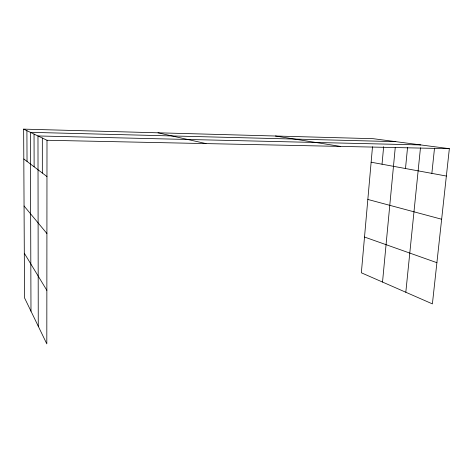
<?xml version="1.0" encoding="UTF-8"?>
<svg xmlns="http://www.w3.org/2000/svg" width="473" height="473" viewBox="0 0 473 473"><rect width="100%" height="100%" fill="white"/><g stroke="black" fill="none" stroke-linecap="round" stroke-linejoin="round"><path stroke-width="0.71" d="M23.65 129.129L46.998 140.268L46.809 343.871L24.543 297.895L23.65 129.129L373.215 138.69L449.35 148.682L432.399 303.885L361.348 272.791L372.499 146.778M382.036 164.22L383.638 146.701M382.521 282.056L395.257 147.458M405.491 168.53L407.543 147.582M405.816 292.249L420.467 147.812M431.855 173.378L434.51 148.191M46.998 140.268L449.35 148.682M420.757 144.927L37.976 135.964L38.26 326.216M395.806 141.652L30.355 132.328L30.987 311.199M275.387 136.011L340.424 146.405M371.134 162.215L446.364 176.045M157.994 132.807L206.015 143.591M367.84 199.446L441.646 219.236M364.512 237.038L436.898 262.686M23.81 158.975L46.963 176.565M24.058 205.997L46.91 233.508M24.306 253.221L46.857 290.363M26.902 130.684L27.038 161.423M34.044 134.09L34.127 166.809M42.328 138.039L42.334 173.047"/></g></svg>
